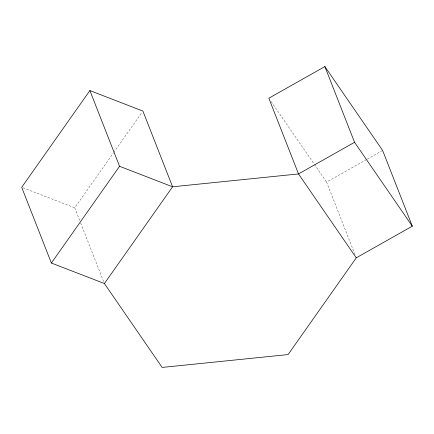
<?xml version="1.0" encoding="UTF-8"?>
<svg xmlns="http://www.w3.org/2000/svg" width="434" height="434" viewBox="0 0 434 434"><rect width="100%" height="100%" fill="white"/><g stroke="black" fill="none" stroke-linecap="round" stroke-linejoin="round"><path stroke-width="0.33" stroke-dasharray="2.17 1.63" d="M79.672 220.434L74.724 207.815L113.296 153.083M113.686 152.529L142.13 112.173M355.028 254.671L326.585 182.101L366.697 159.452M367.289 159.121L382.034 150.793M22.964 187.797L74.724 207.815M271.131 101.545L313.966 163.764M314.346 164.323L326.585 182.101M80.659 222.957L104.399 283.538"/><path stroke-width="0.65" d="M104.399 283.538L172.586 186.794L142.905 111.071L89.881 90.565L21.7 187.309L51.375 263.037L104.399 283.538L162.148 367.43L288.084 354.573L356.265 257.829L412.3 226.185L382.625 150.462L324.876 66.57L268.836 98.214L298.516 173.936L356.265 257.829M51.375 263.037L119.562 166.293L89.881 90.565M324.876 66.57L354.551 142.298L298.516 173.936L172.586 186.794L119.562 166.293M354.551 142.298L412.3 226.185"/></g></svg>
